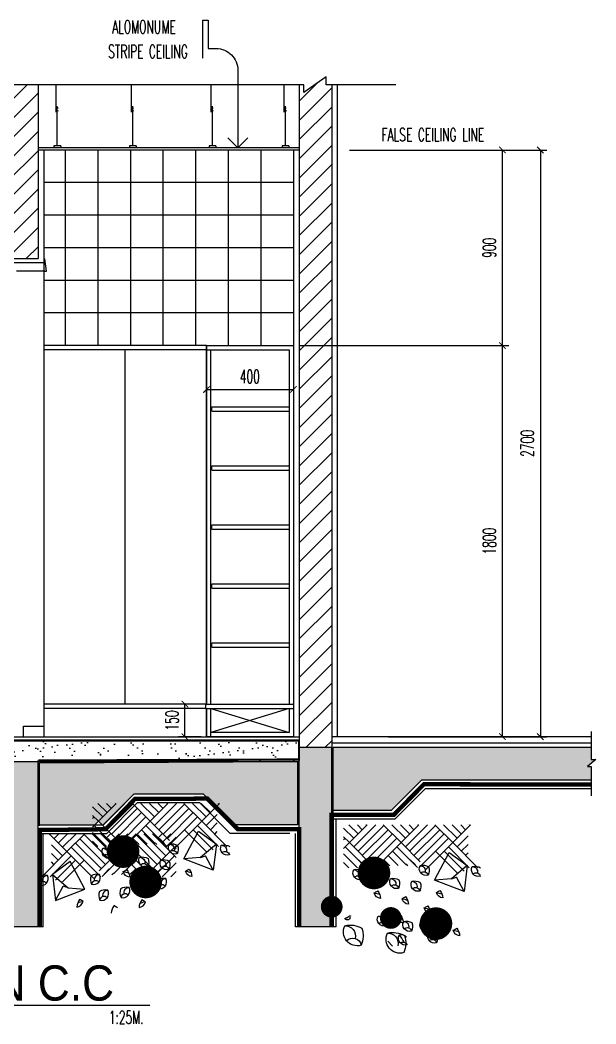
# Model space of a CAD drawing. Extents: x 417609.6 to 417638.5, y 43441 to 43460.9.
# Drawn here: x 417619.501 to 417622.15, y 43447.794 to 43452.414 of the extents above; entities that cross this region are included whole.
import ezdxf

# ---------------------------------------------------------------- set-up
doc = ezdxf.new("R2010")
doc.units = 0
doc.header["$MEASUREMENT"] = 0
doc.header["$PDMODE"] = 3
doc.header["$PDSIZE"] = 0.1
doc.linetypes.add('HIDDEN2', pattern=[0.1875, 0.125, -0.0625])
doc.layers.get('0').update_dxf_attribs({"linetype": 'CONTINUOUS'})
doc.layers.get('DEFPOINTS').update_dxf_attribs({"linetype": 'CONTINUOUS'})
for name, color, linetype in [('2', 2, 'CONTINUOUS'), ('Dimout', 4, 'CONTINUOUS'), ('ELE', 3, 'CONTINUOUS'), ('ELV', 7, 'CONTINUOUS'), ('gravel', 11, 'CONTINUOUS'), ('Hatch', 11, 'CONTINUOUS'), ('K-FUR', 3, 'CONTINUOUS'), ('Plaster', 7, 'CONTINUOUS'), ('SANI', 2, 'CONTINUOUS'), ('Tile', 5, 'CONTINUOUS'), ('TXT', 2, 'CONTINUOUS'), ('TXT1', 2, 'CONTINUOUS'), ('WALL', 6, 'CONTINUOUS'), ('WallPartition', 2, 'CONTINUOUS'), ('Windows', 9, 'CONTINUOUS')]:
    doc.layers.add(name, color=color, linetype=linetype)
doc.styles.add('ROMANS', font='ROMANS.shx', dxfattribs={"width": 0.6})
doc.styles.add('TTXT', font='swisse.ttf', dxfattribs={"width": 0.6})
doc.dimstyles.new('R50', dxfattribs={"dimscale": 0, "dimtxt": 0.06, "dimasz": 0.03, "dimexe": 0.03, "dimexo": 0.03, "dimgap": 0.03, "dimtad": 1, "dimdec": 0, "dimlfac": 1000, "dimzin": 13, "dimdsep": 46, "dimtxsty": 'ROMANS', "dimblk": 'ARCHTICK', "dimcen": 0.09, "dimclrd": 4, "dimclre": 4, "dimclrt": 2, "dimadec": 0, "dimazin": 0, "dimtfac": 1, "dimtdec": 0, "dimtofl": 0, "dimtmove": 2, "dimatfit": 3, "dimldrblk": 'CLOSEDBLANK', "dimfxl": 0, "dimtolj": 1, "dimtzin": 0, "dimarcsym": 0})

# ---------------------------------------------------------------- blocks, each defined once
blk = doc.blocks.new('_ARCHTICK')
at = {"color": 0, "linetype": 'ByBlock', "const_width": 0.15}
blk.add_lwpolyline([(-0.5, -0.5), (0.5, 0.5)], dxfattribs=at)
blk = doc.blocks.new('*D132')
at = {"layer": 'DEFPOINTS', "color": 0}
for p in [(417620.2594, 43449.2658), (417620.364, 43449.2658), (417620.364, 43449.1158)]:
    blk.add_point(p, dxfattribs=at)
at = {"layer": 'Dimout', "color": 4, "lineweight": -2}
for p, q in [((417620.334, 43449.2658), (417620.2294, 43449.2658)), ((417620.2594, 43449.1158), (417620.2594, 43449.2658)), ((417620.334, 43449.1158), (417620.2294, 43449.1158))]:
    blk.add_line(p, q, dxfattribs=at)
at = {"layer": 'Dimout', "color": 4, "lineweight": -2, "xscale": 0.03, "yscale": 0.03, "zscale": 0.03}
for p, rotation in [((417620.2594, 43449.2658), 90), ((417620.2594, 43449.1158), 270)]:
    blk.add_blockref('_ARCHTICK', p, dxfattribs=dict(at, rotation=rotation))
at = {"layer": 'Dimout', "color": 2, "insert": (417620.1994, 43449.1908), "char_height": 0.06, "attachment_point": 5, "rotation": 90, "style": 'ROMANS'}
blk.add_mtext('\\A1;150', dxfattribs=at)
blk = doc.blocks.new('_ClosedBlank')
at = {"color": 0, "linetype": 'ByBlock', "lineweight": -2}
for p, q in [((-1, 0.17), (0, 0)), ((-1, 0.17), (-1, -0.17)), ((0, 0), (-1, -0.17))]:
    blk.add_line(p, q, dxfattribs=at)
blk = doc.blocks.new('A$C22107CF4')
for p, q in [((0.1286, 0.2837), (0.0467, 0.3655)), ((0.0494, 0.3629), (0.052, 0.3655)), ((0.0692, 0.3431), (0.0916, 0.3655)), ((0.089, 0.3233), (0.1312, 0.3655)), ((0.1088, 0.3035), (0.1708, 0.3655)), ((0.1286, 0.2837), (0.2104, 0.3655)), ((0.3068, 0.2243), (0.188, 0.3431)), ((0.3266, 0.2441), (0.2078, 0.3629)), ((0.3464, 0.2639), (0.2447, 0.3655)), ((0.3662, 0.2837), (0.2843, 0.3655)), ((0.287, 0.3629), (0.2896, 0.3655)), ((0.3068, 0.3431), (0.3292, 0.3655)), ((0.3266, 0.3233), (0.3688, 0.3655)), ((0.3464, 0.3035), (0.4084, 0.3655)), ((0.3662, 0.2837), (0.448, 0.3655)), ((0.5444, 0.2243), (0.4256, 0.3431)), ((0.5642, 0.2441), (0.4454, 0.3629)), ((0.584, 0.2639), (0.4823, 0.3655)), ((0.6038, 0.2837), (0.5219, 0.3655)), ((0.5246, 0.3629), (0.5272, 0.3655)), ((0.5444, 0.3431), (0.5668, 0.3655)), ((0.5642, 0.3233), (0.6064, 0.3655)), ((0.584, 0.3035), (0.6308, 0.3504)), ((0.0126, 0.1677), (0.1286, 0.2837)), ((0.1088, 0.2639), (0.0574, 0.3153)), ((0.2522, 0.1601), (0.1286, 0.2837)), ((0.2844, 0.1675), (0.1484, 0.3035)), ((0.287, 0.2045), (0.1682, 0.3233)), ((0.2775, 0.195), (0.3662, 0.2837)), ((0.4822, 0.1677), (0.3662, 0.2837)), ((0.5048, 0.1847), (0.386, 0.3035)), ((0.5246, 0.2045), (0.4058, 0.3233)), ((0.4877, 0.1677), (0.6038, 0.2837)), ((0.6038, 0.2837), (0.6308, 0.3108)), ((0.6308, 0.2566), (0.6038, 0.2837)), ((0.6308, 0.2962), (0.6236, 0.3035)), ((0.0522, 0.1677), (0.1484, 0.2639)), ((0.089, 0.2441), (0.0574, 0.2757)), ((0.0692, 0.2243), (0.0574, 0.2361)), ((0.0761, 0.152), (0.1682, 0.2441)), ((0.1077, 0.144), (0.2078, 0.2441)), ((0.2911, 0.169), (0.386, 0.2639)), ((0.3425, 0.1808), (0.4058, 0.2441)), ((0.5273, 0.1677), (0.6236, 0.2639)), ((0.5669, 0.1677), (0.6308, 0.2316)), ((0.2998, 0.1806), (0.3237, 0.2045)), ((0.3799, 0.1786), (0.4256, 0.2243)), ((0.4173, 0.1764), (0.4454, 0.2045)), ((0.4927, 0.1359), (0.5613, 0.2045)), ((0.6065, 0.1677), (0.6308, 0.192)), ((0.335, 0.1762), (0.3435, 0.1847)), ((0.4547, 0.1742), (0.4652, 0.1847))]:
    blk.add_line(p, q)
for points in [[(0.0766, 0.0585), (0.2116, 0.111), (0.1441, 0.2385), (0.0616, 0.1785), (0.0766, 0.0585), (0.1112, 0.1244)], [(0.1343, 0.1163), (0.2116, 0.111), (0.1441, 0.2385), (0.0616, 0.1785), (0.1343, 0.1163), (0.1112, 0.1244)]]:
    blk.add_lwpolyline(points)
for centre, radius, start, end in [((0.0263, 0.124), 0.0509, 76.0322, 121.1405), ((0.0105, 0.1589), 0.0317, 253.7091, 27.4015), ((0.0207, 0.1257), 0.0193, 42.46, 171.8043), ((0.0385, 0.1494), 0.024, 89.5708, 192.7334), ((0.2876, 0.1547), 0.0506, 159.5756, 205.1522), ((0.2666, 0.1288), 0.0509, 76.0322, 121.1405), ((0.2507, 0.1636), 0.0317, 253.7091, 27.4015), ((0.261, 0.1305), 0.0193, 42.46, 171.8043), ((0.2787, 0.1542), 0.024, 89.5708, 192.7334), ((0.5929, 0.1359), 0.0506, 159.5756, 205.1522), ((0.5718, 0.1099), 0.0509, 76.0322, 121.1405), ((0.556, 0.1448), 0.0317, 253.7091, 27.4015), ((0.5839, 0.1354), 0.024, 89.5708, 192.7334), ((0.3258, 0.0823), 0.0506, 159.5756, 205.1522), ((0.3047, 0.0563), 0.0509, 76.0322, 121.1405), ((0.2889, 0.0912), 0.0317, 253.7091, 27.4015), ((0.3168, 0.0818), 0.024, 89.5708, 192.7334), ((0.4233, 0.0945), 0.0506, 159.5756, 205.1522), ((0.4022, 0.0685), 0.0509, 76.0322, 121.1405), ((0.3864, 0.1034), 0.0317, 253.7091, 27.4015), ((0.4143, 0.0939), 0.024, 89.5708, 192.7334), ((0.5662, 0.1116), 0.0193, 42.46, 171.8043), ((0.2409, 0.024), 0.0669, 143.5113, 175.9191), ((0.1707, 0.0622), 0.0336, 275.8828, 346.643), ((0.1707, 0.0622), 0.0336, 275.8828, 346.643), ((0.2198, -0.0514), 0.1071, 98.8765, 112.9463), ((-0.5126, -1.1654), 1.4144, 59.5906, 60.3518), ((0.2991, 0.058), 0.0193, 42.46, 171.8043), ((0.3966, 0.0702), 0.0193, 42.46, 171.8043), ((0.5272, 0.0216), 0.0669, 143.5113, 175.9191), ((0.457, 0.0598), 0.0336, 275.8828, 346.643), ((0.457, 0.0598), 0.0336, 275.8828, 346.643), ((0.5062, -0.0538), 0.1071, 98.8765, 112.9463), ((-0.2263, -1.1678), 1.4144, 59.5906, 60.3518), ((0.3991, -0.0048), 0.0669, 143.5113, 175.9191), ((-0.3544, -1.1942), 1.4144, 59.5906, 60.3518)]:
    blk.add_arc(centre, radius, start, end)
at = {"layer": 'Hatch', "const_width": 0.075}
blk.add_lwpolyline([(0.4534, 0.144, 1), (0.5284, 0.144, 1)], format="xyb", close=True, dxfattribs=at)
blk = doc.blocks.new('A$C53BB0ABE')
for p, q in [((0.1286, 0.5089), (0.0467, 0.5908)), ((0.0494, 0.5881), (0.052, 0.5908)), ((0.0692, 0.5683), (0.0916, 0.5908)), ((0.089, 0.5485), (0.1312, 0.5908)), ((0.1088, 0.5287), (0.1708, 0.5908)), ((0.1286, 0.5089), (0.2104, 0.5908)), ((0.3068, 0.4495), (0.188, 0.5683)), ((0.3266, 0.4693), (0.2078, 0.5881)), ((0.3464, 0.4891), (0.2447, 0.5908)), ((0.3662, 0.5089), (0.2843, 0.5908)), ((0.287, 0.5881), (0.2896, 0.5908)), ((0.3068, 0.5683), (0.3292, 0.5908)), ((0.3266, 0.5485), (0.3688, 0.5908)), ((0.3464, 0.5287), (0.4084, 0.5908)), ((0.3662, 0.5089), (0.448, 0.5908)), ((0.5444, 0.4495), (0.4256, 0.5683)), ((0.5642, 0.4693), (0.4454, 0.5881)), ((0.584, 0.4891), (0.4823, 0.5908)), ((0.6038, 0.5089), (0.5219, 0.5908)), ((0.5246, 0.5881), (0.5272, 0.5908)), ((0.5444, 0.5683), (0.5668, 0.5908)), ((0.5642, 0.5485), (0.6064, 0.5908)), ((0.584, 0.5287), (0.6308, 0.5756)), ((0.0126, 0.3929), (0.1286, 0.5089)), ((0.1088, 0.4891), (0.0574, 0.5405)), ((0.2522, 0.3853), (0.1286, 0.5089)), ((0.2844, 0.3927), (0.1484, 0.5287)), ((0.287, 0.4297), (0.1682, 0.5485)), ((0.2775, 0.4202), (0.3662, 0.5089)), ((0.4822, 0.3929), (0.3662, 0.5089)), ((0.5048, 0.4099), (0.386, 0.5287)), ((0.5246, 0.4297), (0.4058, 0.5485)), ((0.4877, 0.3929), (0.6038, 0.5089)), ((0.6038, 0.5089), (0.6308, 0.536)), ((0.6308, 0.4819), (0.6038, 0.5089)), ((0.6308, 0.5215), (0.6236, 0.5287)), ((0.0522, 0.3929), (0.1484, 0.4891)), ((0.089, 0.4693), (0.0574, 0.5009)), ((0.0761, 0.3773), (0.1682, 0.4693)), ((0.1077, 0.3692), (0.2078, 0.4693)), ((0.2911, 0.3942), (0.386, 0.4891)), ((0.3425, 0.406), (0.4058, 0.4693)), ((0.5273, 0.3929), (0.6236, 0.4891)), ((0.0692, 0.4495), (0.0574, 0.4613)), ((0.2998, 0.4059), (0.3237, 0.4297)), ((0.3799, 0.4038), (0.4256, 0.4495)), ((0.4173, 0.4017), (0.4454, 0.4297)), ((0.4927, 0.3612), (0.5613, 0.4297)), ((0.5669, 0.3929), (0.6308, 0.4568)), ((0.6065, 0.3929), (0.6308, 0.4172)), ((0.335, 0.4014), (0.3435, 0.4099)), ((0.4547, 0.3995), (0.4652, 0.4099)), ((0.6038, 0.1716), (0.5993, 0.1716)), ((0.5993, 0.1716), (0.5993, 0.17)), ((0.5993, 0.17), (0.6008, 0.17)), ((0.6008, 0.17), (0.6008, 0.1685)), ((0.6023, 0.1655), (0.6023, 0.1579)), ((0.6023, 0.1579), (0.6054, 0.1564)), ((0.6054, 0.17), (0.6038, 0.1716)), ((0.6069, 0.1685), (0.6054, 0.17)), ((0.6054, 0.1564), (0.6069, 0.1549)), ((0.6084, 0.167), (0.6069, 0.1685)), ((0.6069, 0.1549), (0.6084, 0.1534)), ((0.6099, 0.167), (0.6084, 0.167)), ((0.6084, 0.1534), (0.6175, 0.1534)), ((0.6114, 0.1655), (0.6099, 0.167)), ((0.6129, 0.164), (0.6114, 0.1655)), ((0.616, 0.164), (0.6129, 0.164)), ((0.6175, 0.1625), (0.616, 0.164)), ((0.6205, 0.1625), (0.6175, 0.1625)), ((0.6175, 0.1534), (0.619, 0.1549)), ((0.619, 0.1549), (0.622, 0.1549)), ((0.6205, 0.1609), (0.6205, 0.1625)), ((0.6236, 0.1609), (0.6205, 0.1609)), ((0.622, 0.1564), (0.6236, 0.1579)), ((0.622, 0.1549), (0.622, 0.1564)), ((0.6236, 0.1579), (0.6236, 0.1609)), ((0.1652, 0.1106), (0.1667, 0.1091)), ((0.1667, 0.1091), (0.1758, 0.1091)), ((0.1758, 0.1091), (0.1773, 0.1106)), ((0.1773, 0.1106), (0.1804, 0.1106)), ((0.4049, 0.033), (0.4273, 0.0554))]:
    blk.add_line(p, q)
for points in [[(0.0766, 0.2837), (0.2116, 0.3362), (0.1441, 0.4638), (0.0616, 0.4038), (0.0766, 0.2837), (0.1112, 0.3497)], [(0.1343, 0.3416), (0.2116, 0.3362), (0.1441, 0.4638), (0.0616, 0.4038), (0.1343, 0.3416), (0.1112, 0.3497)]]:
    blk.add_lwpolyline(points)
for centre, radius, start, end in [((0.0263, 0.3493), 0.0509, 76.0322, 121.1405), ((0.0105, 0.3841), 0.0317, 253.7091, 27.4015), ((0.0207, 0.3509), 0.0193, 42.46, 171.8043), ((0.0385, 0.3747), 0.024, 89.5708, 192.7334), ((0.2876, 0.38), 0.0506, 159.5756, 205.1522), ((0.2666, 0.354), 0.0509, 76.0322, 121.1405), ((0.2507, 0.3889), 0.0317, 253.7091, 27.4015), ((0.261, 0.3557), 0.0193, 42.46, 171.8043), ((0.2787, 0.3794), 0.024, 89.5708, 192.7334), ((0.5929, 0.3611), 0.0506, 159.5756, 205.1522), ((0.5718, 0.3352), 0.0509, 76.0322, 121.1405), ((0.556, 0.37), 0.0317, 253.7091, 27.4015), ((0.5839, 0.3606), 0.024, 89.5708, 192.7334), ((0.3258, 0.3075), 0.0506, 159.5756, 205.1522), ((0.3047, 0.2816), 0.0509, 76.0322, 121.1405), ((0.2889, 0.3164), 0.0317, 253.7091, 27.4015), ((0.3168, 0.307), 0.024, 89.5708, 192.7334), ((0.4233, 0.3197), 0.0506, 159.5756, 205.1522), ((0.4022, 0.2938), 0.0509, 76.0322, 121.1405), ((0.3864, 0.3286), 0.0317, 253.7091, 27.4015), ((0.4143, 0.3192), 0.024, 89.5708, 192.7334), ((0.5662, 0.3369), 0.0193, 42.46, 171.8043), ((0.2409, 0.2493), 0.0669, 143.5113, 175.9191), ((0.1707, 0.2874), 0.0336, 275.8828, 346.643), ((0.1707, 0.2874), 0.0336, 275.8828, 346.643), ((0.2198, 0.1738), 0.1071, 98.8765, 112.9463), ((-0.5126, -0.9402), 1.4144, 59.5906, 60.3518), ((0.2991, 0.2833), 0.0193, 42.46, 171.8043), ((0.3966, 0.2954), 0.0193, 42.46, 171.8043), ((0.5272, 0.2468), 0.0669, 143.5113, 175.9191), ((0.457, 0.285), 0.0336, 275.8828, 346.643), ((0.457, 0.285), 0.0336, 275.8828, 346.643), ((0.5062, 0.1714), 0.1071, 98.8765, 112.9463), ((-0.2263, -0.9426), 1.4144, 59.5906, 60.3518), ((0.3991, 0.2205), 0.0669, 143.5113, 175.9191), ((0.3289, 0.2586), 0.0336, 275.8828, 346.643), ((0.3289, 0.2586), 0.0336, 275.8828, 346.643), ((0.3781, 0.145), 0.1071, 98.8765, 112.9463), ((-0.3544, -0.969), 1.4144, 59.5906, 60.3518), ((0.2342, 0.1849), 0.0506, 159.5756, 205.1522), ((0.1973, 0.1938), 0.0317, 253.7091, 27.4015), ((0.2974, 0.1777), 0.0669, 143.5113, 175.9191), ((0.2272, 0.2159), 0.0336, 275.8828, 346.643), ((0.2272, 0.2159), 0.0336, 275.8828, 346.643), ((0.2764, 0.1023), 0.1071, 98.8765, 112.9463), ((-0.4561, -1.0117), 1.4144, 59.5906, 60.3518), ((0.2076, 0.1607), 0.0193, 42.46, 171.8043), ((0.2643, 0.1135), 0.0339, 70.0639, 139.3275), ((0.2477, 0.1308), 0.0317, 253.7091, 27.4015), ((0.2757, 0.1214), 0.024, 89.5708, 192.7334), ((0.364, 0.1228), 0.0506, 159.5756, 205.1522), ((0.343, 0.0969), 0.0509, 76.0322, 121.1405), ((0.3271, 0.1317), 0.0317, 253.7091, 27.4015), ((0.3551, 0.1223), 0.024, 89.5708, 192.7334), ((0.4217, 0.1339), 0.0669, 143.5113, 175.9191), ((0.3515, 0.172), 0.0336, 275.8828, 346.643), ((0.3515, 0.172), 0.0336, 275.8828, 346.643), ((0.4007, 0.0584), 0.1071, 98.8765, 112.9463), ((-0.3318, -1.0556), 1.4144, 59.5906, 60.3518), ((0.4809, 0.1473), 0.0506, 159.5756, 205.1522), ((0.444, 0.1562), 0.0317, 253.7091, 27.4015), ((0.4542, 0.123), 0.0193, 42.46, 171.8043), ((0.4719, 0.1468), 0.024, 89.5708, 192.7334), ((0.1633, 0.075), 0.0669, 143.5113, 175.9191), ((0.0931, 0.1132), 0.0336, 275.8828, 346.643), ((0.0931, 0.1132), 0.0336, 275.8828, 346.643), ((0.1423, -0.0004), 0.1071, 98.8765, 112.9463), ((-0.5902, -1.1144), 1.4144, 59.5906, 60.3518), ((0.247, 0.0605), 0.0669, 143.5113, 175.9191), ((-0.5065, -1.1289), 1.4144, 59.5906, 60.3518), ((0.2277, 0.0426), 0.0509, 76.0322, 121.1405), ((0.2641, 0.1182), 0.0309, 145.6775, 215.1297), ((0.258, 0.0977), 0.0193, 42.46, 171.8043), ((0.3374, 0.0986), 0.0193, 42.46, 171.8043), ((0.4033, -0.0063), 0.1018, 76.0322, 121.1405), ((0.3716, 0.0634), 0.0634, 253.7091, 27.4015), ((0.4275, 0.0445), 0.048, 89.5708, 192.7334), ((0.6418, 0.0795), 0.1012, 159.5756, 205.1522), ((0.5997, 0.0276), 0.1018, 76.0322, 121.1405), ((0.568, 0.0973), 0.0634, 253.7091, 27.4015), ((0.6239, 0.0785), 0.048, 89.5708, 192.7334), ((0.1768, 0.0987), 0.0336, 275.8828, 346.643), ((0.1768, 0.0987), 0.0336, 275.8828, 346.643), ((0.2259, -0.0149), 0.1071, 98.8765, 112.9463), ((0.2488, 0.0686), 0.0506, 159.5756, 205.1522), ((0.2119, 0.0775), 0.0317, 253.7091, 27.4015), ((0.2221, 0.0443), 0.0193, 42.46, 171.8043), ((0.2398, 0.0681), 0.024, 89.5708, 192.7334), ((0.347, 0.0689), 0.0317, 253.7091, 27.4015), ((0.3603, 0.0256), 0.0257, 64.3681, 149.8962), ((0.3641, 0.0592), 0.0267, 65.5992, 147.4022), ((0.4454, 0.0455), 0.1012, 159.5756, 205.1522), ((0.5126, -0.0328), 0.1801, 139.7514, 152.5428), ((0.5884, 0.031), 0.0386, 42.46, 171.8043)]:
    blk.add_arc(centre, radius, start, end)
at = {"layer": 'Hatch'}
for points, const_width in [([(0.4534, 0.3692, 1), (0.5284, 0.3692, 1)], 0.075), ([(0.6603, 0.2138, 1), (0.7103, 0.2138, 1)], 0.05), ([(0.1682, 0.136, 1), (0.2432, 0.136, 1)], 0.075), ([(0.3881, 0.162, 1), (0.4381, 0.162, 1)], 0.05)]:
    blk.add_lwpolyline(points, format="xyb", close=True, dxfattribs=dict(at, const_width=const_width))
blk = doc.blocks.new('GAN')
for p, q in [((-0.0212, 0.1644), (-0.0212, 0.29)), ((-0.0155, 0.01), (-0.0155, 0.1918)), ((0, 0.01), (-0.031, 0.01)), ((-0.031, 0.01), (-0.031, 0)), ((0, 0.01), (0, 0))]:
    blk.add_line(p, q)
blk.add_lwpolyline([(-0.0118, 0.184), (-0.024, 0.1754), (-0.0113, 0.1703)])
blk = doc.blocks.new('*D187')
at = {"layer": 'DEFPOINTS', "color": 0}
for p in [(417621.72, 43451.8158), (417621.7193, 43449.1158), (417621.8943, 43449.1158)]:
    blk.add_point(p, dxfattribs=at)
at = {"layer": 'Dimout', "color": 4, "lineweight": -2}
for p, q in [((417621.75, 43451.8158), (417621.9243, 43451.8158)), ((417621.8943, 43451.8158), (417621.8943, 43449.1158)), ((417621.7493, 43449.1158), (417621.9243, 43449.1158))]:
    blk.add_line(p, q, dxfattribs=at)
at = {"layer": 'Dimout', "color": 4, "lineweight": -2, "xscale": 0.03, "yscale": 0.03, "zscale": 0.03}
for p, rotation in [((417621.8943, 43451.8158), 90), ((417621.8943, 43449.1158), 270)]:
    blk.add_blockref('_ARCHTICK', p, dxfattribs=dict(at, rotation=rotation))
at = {"layer": 'Dimout', "color": 2, "insert": (417621.8343, 43450.4658), "char_height": 0.06, "attachment_point": 5, "rotation": 90, "style": 'ROMANS'}
blk.add_mtext('\\A1;2700', dxfattribs=at)
blk = doc.blocks.new('*D188')
at = {"layer": 'DEFPOINTS', "color": 0}
for p in [(417620.9863, 43451.8158), (417621.72, 43451.8158), (417621.1663, 43450.9158)]:
    blk.add_point(p, dxfattribs=at)
at = {"layer": 'Dimout', "color": 4, "lineweight": -2}
for p, q in [((417621.0163, 43451.8158), (417621.75, 43451.8158)), ((417621.72, 43450.9158), (417621.72, 43451.8158)), ((417621.1963, 43450.9158), (417621.75, 43450.9158))]:
    blk.add_line(p, q, dxfattribs=at)
at = {"layer": 'Dimout', "color": 4, "lineweight": -2, "xscale": 0.03, "yscale": 0.03, "zscale": 0.03}
for p, rotation in [((417621.72, 43451.8158), 90), ((417621.72, 43450.9158), 270)]:
    blk.add_blockref('_ARCHTICK', p, dxfattribs=dict(at, rotation=rotation))
at = {"layer": 'Dimout', "color": 2, "insert": (417621.66, 43451.3658), "char_height": 0.06, "attachment_point": 5, "rotation": 90, "style": 'ROMANS'}
blk.add_mtext('\\A1;900', dxfattribs=at)
blk = doc.blocks.new('*D189')
at = {"layer": '2', "color": 4, "lineweight": -2}
for p, q in [((417620.7883, 43450.9158), (417621.75, 43450.9158)), ((417621.72, 43449.1158), (417621.72, 43450.9158)), ((417621.1963, 43449.1158), (417621.75, 43449.1158))]:
    blk.add_line(p, q, dxfattribs=at)
at = {"layer": 'DEFPOINTS', "color": 0}
for p in [(417620.7583, 43450.9158), (417621.72, 43450.9158), (417621.1663, 43449.1158)]:
    blk.add_point(p, dxfattribs=at)
at = {"layer": '2', "color": 4, "lineweight": -2, "xscale": 0.03, "yscale": 0.03, "zscale": 0.03}
for p, rotation in [((417621.72, 43450.9158), 90), ((417621.72, 43449.1158), 270)]:
    blk.add_blockref('_ARCHTICK', p, dxfattribs=dict(at, rotation=rotation))
at = {"layer": '2', "color": 2, "insert": (417621.66, 43450.0158), "char_height": 0.06, "attachment_point": 5, "rotation": 90, "style": 'ROMANS'}
blk.add_mtext('\\A1;1800', dxfattribs=at)
blk = doc.blocks.new('*D194')
at = {"layer": 'DEFPOINTS', "color": 0}
for p in [(417620.3583, 43450.7134), (417620.7583, 43450.7134), (417620.7583, 43450.7134)]:
    blk.add_point(p, dxfattribs=at)
at = {"layer": 'Hatch', "color": 4, "lineweight": -2}
blk.add_line((417620.3583, 43450.7134), (417620.7583, 43450.7134), dxfattribs=at)
at = {"layer": 'Hatch', "color": 4, "lineweight": -2, "xscale": 0.03, "yscale": 0.03, "zscale": 0.03, "rotation": 180}
blk.add_blockref('_ARCHTICK', (417620.3583, 43450.7134), dxfattribs=at)
at = {"layer": 'Hatch', "color": 4, "lineweight": -2, "xscale": 0.03, "yscale": 0.03, "zscale": 0.03}
blk.add_blockref('_ARCHTICK', (417620.7583, 43450.7134), dxfattribs=at)
at = {"layer": 'Hatch', "color": 2, "insert": (417620.5583, 43450.7734), "char_height": 0.06, "attachment_point": 5, "style": 'ROMANS'}
blk.add_mtext('\\A1;400', dxfattribs=at)
blk = doc.blocks.new('ceil')
at = {"layer": 'ELV'}
blk.add_lwpolyline([(-0.1613, 0.4121), (-0.1613, 0.5881), (-0.1363, 0.5881), (-0.1363, 0.4575), (-0.1, 0.4575, -0.414214), (0, 0.3575), (0, 0)], format="xyb", dxfattribs=at)
at = {"layer": 'WALL'}
blk.add_lwpolyline([(0.0463, 0.0463), (0, 0), (-0.0463, 0.0463)], dxfattribs=at)
at = {"layer": 'TXT', "style": 'ROMANS', "width": 0.6}
for s, p in [('ALOMONUME', (-0.5788, 0.5268)), (' STRIPE CEILING', (-0.6209, 0.4135))]:
    blk.add_text(s, height=0.06, dxfattribs=at).set_placement(p)

msp = doc.modelspace()

# ---------------------------------------------------------------- hatches: boundary and pattern name
at = {"layer": 'Hatch'}
h = msp.add_hatch(dxfattribs=at)
h.set_pattern_fill('ANSI31', color=256, scale=0.5, style=0)
h.set_pattern_definition([(45, (-124.38671, -61.727964), (-0.044194173824, 0.044194173824), [])])
h.paths.add_polyline_path([(417620.9343, 43452.1158), (417620.9088, 43452.1158), (417620.9088, 43452.153), (417620.8059, 43452.0802), (417620.8059, 43452.1158), (417620.7843, 43452.1158), (417620.7843, 43449.0958), (417620.7844, 43449.0958), (417620.7844, 43449.0658), (417620.9343, 43449.0658)])
h.paths.add_polyline_path([(417619.5843, 43452.1158), (417619.4343, 43452.1158), (417619.4343, 43451.3158), (417619.5843, 43451.3158)])
h.paths.add_polyline_path([(417617.5093, 43452.1158), (417617.3593, 43452.1158), (417617.3593, 43449.0608), (417617.5037, 43449.0608), (417617.5037, 43449.0958), (417617.5093, 43449.0958)])
h.paths.add_polyline_path([(417617.2593, 43452.0988), (417617.233, 43452.0802), (417617.233, 43452.1158), (417617.2093, 43452.1158), (417617.2093, 43449.0608), (417617.2593, 43449.0608)])
h.paths.add_polyline_path([(417617.3093, 43452.1342), (417617.2593, 43452.0988), (417617.2593, 43449.0608), (417617.3093, 43449.0608)])
at = {"layer": 'Windows'}
h = msp.add_hatch(dxfattribs=at)
h.set_pattern_fill('AR-CONC', color=256, scale=0.03, style=0)
h.set_pattern_definition([(50, (-124.38671, -61.72796), (0.21517805478, -0.018825640495), [0.0225, -0.2475]), (355, (-124.38671, -61.72796), (-0.04162540008, 0.22565764011), [0.018, -0.198]), (100.4514, (-124.36878, -61.72953), (0.17355281451, 0.20683186262), [0.019122057, -0.2103426336]), (46.1842, (-124.3867, -61.66796), (0.32017231459, -0.0496557043), [0.03375, -0.37125]), (96.6356, (-124.36003, -61.6721), (0.28039881166, 0.29223536127), [0.0286830864, -0.3155139]), (351.1842, (-124.3867, -61.66796), (0.28039858354, 0.29223558028), [0.027, -0.297]), (21, (-124.35671, -61.68296), (0.179072115636, -0.1207856672), [0.0225, -0.2475]), (326, (-124.35671, -61.68296), (0.07299459958, 0.21754501351), [0.018, -0.198]), (71.4514, (-124.34179, -61.69303), (0.25206678857, 0.09675914901), [0.019122057, -0.2103426336]), (37.5, (-124.38671, -61.727964), (0.003647956595, 0.09986815615), [0, -0.1956, 0, -0.201, 0, -0.19875]), (7.5, (-124.38671, -61.72796), (0.078920861233, 0.118323513565), [0, -0.1146, 0, -0.1911, 0, -0.07575]), (327.5, (-124.45361, -61.727964), (0.160146730852, -0.00676646152), [0, -0.075, 0, -0.234, 0, -0.3105]), (317.5, (-124.48361, -61.72796), (0.174955850803, 0.0300314947), [0, -0.0975, 0, -0.1554, 0, -0.2205])])
h.paths.add_polyline_path([(417622.1275, 43448.9786), (417622.1109, 43448.9786), (417622.15, 43449.011), (417622.1275, 43449.011), (417622.1275, 43449.0658), (417620.9407, 43449.0658), (417620.9407, 43448.7758), (417621.2083, 43448.7758), (417621.3483, 43448.9158), (417622.1275, 43448.9158)])
h.paths.add_polyline_path([(417620.9343, 43449.0658), (417620.7844, 43449.0658), (417620.7844, 43449.0008), (417620.7843, 43449.0008), (417620.7843, 43448.7108), (417620.7843, 43448.2401), (417620.9343, 43448.2401), (417620.9343, 43448.3082, -0.412817), (417620.9094, 43448.3332, -0.412817), (417620.9343, 43448.3582)])
h.paths.add_polyline_path([(417620.7779, 43449.0008), (417619.5899, 43448.9958), (417619.5899, 43448.7108), (417619.8457, 43448.7108), (417619.8616, 43448.7266), (417619.8774, 43448.7108), (417619.8836, 43448.7108), (417620.0236, 43448.8508), (417620.3443, 43448.8508), (417620.4843, 43448.7108), (417620.7779, 43448.7108)])
h.paths.add_polyline_path([(417619.5843, 43449.0008), (417619.4304, 43449.0008), (417619.4279, 43449.0008), (417619.4279, 43448.7108), (417619.132, 43448.7108), (417619.152, 43448.6908), (417619.4343, 43448.6908), (417619.4343, 43448.2401), (417619.5843, 43448.2401)])
h.paths.add_polyline_path([(417619.4279, 43449.0008), (417617.5093, 43448.9958), (417617.5093, 43448.7108), (417617.8029, 43448.7108), (417617.9429, 43448.8508), (417618.9943, 43448.8508), (417619.1343, 43448.7108), (417619.4279, 43448.7108)])
h.paths.add_polyline_path([(417617.5037, 43449.0058), (417617.5037, 43449.0608), (417617.3593, 43449.0608), (417617.3593, 43448.2401), (417617.5037, 43448.2401)])
h.paths.add_polyline_path([(417617.2041, 43449.0608), (417616.1593, 43449.0608), (417616.1593, 43449.011), (417616.1819, 43449.011), (417616.1428, 43448.9786), (417616.1593, 43448.9786), (417616.1593, 43448.9108), (417616.7693, 43448.9108), (417616.9093, 43448.7708), (417617.2041, 43448.7708)])
h.paths.add_polyline_path([(417617.2593, 43449.0608), (417617.2093, 43449.0608), (417617.2093, 43448.2401), (417617.2593, 43448.2401)])
h.paths.add_polyline_path([(417617.3093, 43449.0608), (417617.2593, 43449.0608), (417617.2593, 43448.2401), (417617.3093, 43448.2401)])
h = msp.add_hatch(dxfattribs=at)
h.set_pattern_fill('AR-SAND', color=256, scale=0.05, style=0)
h.set_pattern_definition([(37.5, (-124.38671, -61.727964), (-0.003149667905, 0.09634118845), [0, -0.076, 0, -0.085, 0, -0.08125]), (7.5, (-124.38671, -61.72796), (0.088488835263, 0.14110730326), [0, -0.041, 0, -0.0685, 0, -0.02625]), (327.5, (-124.44821, -61.72796), (0.155707093088, 0.000282952677), [0, -0.025, 0, -0.09, 0, -0.1175]), (317.5, (-124.44821, -61.72796), (0.15030633023, 0.043883778247), [0, -0.0125, 0, -0.059, 0, -0.0675])])
h.paths.add_polyline_path([(417620.7844, 43449.0958), (417619.4279, 43449.0958), (417619.4279, 43449.0008), (417620.7844, 43449.0008)])
edge = h.paths.add_edge_path()
edge.add_line((417617.5037, 43449.0058), (417619.4343, 43449.0108))

# ---------------------------------------------------------------- linework, layer by layer
for p, q in [((417620.7843, 43451.8258), (417619.5843, 43451.8258)), ((417620.7843, 43451.8158), (417619.5843, 43451.8158))]:
    msp.add_line(p, q)
at = {"layer": '2'}
for p, q in [((417620.3583, 43450.9158), (417619.6103, 43450.9158)), ((417620.3583, 43450.9158), (417620.3583, 43449.2658)), ((417620.3583, 43450.8958), (417619.6103, 43450.8958)), ((417619.9843, 43449.2658), (417619.9843, 43450.8958)), ((417620.3583, 43450.8958), (417620.7383, 43450.8958)), ((417620.3783, 43449.2658), (417620.3783, 43450.8958)), ((417620.7383, 43450.8958), (417620.7383, 43449.2658)), ((417620.3833, 43450.6341), (417620.7383, 43450.6341)), ((417620.3833, 43450.6148), (417620.3833, 43450.6334)), ((417620.3833, 43450.6141), (417620.7383, 43450.6141)), ((417620.3833, 43450.3624), (417620.7383, 43450.3624)), ((417620.3833, 43450.3432), (417620.3833, 43450.3617)), ((417620.3833, 43450.3424), (417620.7383, 43450.3424)), ((417620.3833, 43450.0908), (417620.7383, 43450.0908)), ((417620.3833, 43450.0715), (417620.3833, 43450.09)), ((417620.3833, 43450.0708), (417620.7383, 43450.0708)), ((417620.3833, 43449.8191), (417620.7383, 43449.8191)), ((417620.3833, 43449.7998), (417620.3833, 43449.8184)), ((417620.3833, 43449.7991), (417620.7383, 43449.7991)), ((417620.3833, 43449.5474), (417620.7383, 43449.5474)), ((417620.3833, 43449.5282), (417620.3833, 43449.5467)), ((417620.3833, 43449.5274), (417620.7383, 43449.5274)), ((417620.3533, 43449.2658), (417619.6103, 43449.2658)), ((417620.3533, 43449.2458), (417619.6103, 43449.2458)), ((417620.3533, 43449.2658), (417620.3533, 43449.2458)), ((417620.3533, 43449.2658), (417620.7583, 43449.2658)), ((417620.3533, 43449.2458), (417620.7583, 43449.2458)), ((417620.3583, 43449.2458), (417620.3583, 43449.1158)), ((417620.3783, 43449.1158), (417620.3783, 43449.2458)), ((417620.7383, 43449.2458), (417620.3783, 43449.1358)), ((417620.3783, 43449.2458), (417620.7383, 43449.1358)), ((417619.5161, 43449.1157), (417619.5161, 43449.1638)), ((417619.5161, 43449.1638), (417619.6103, 43449.1638)), ((417619.6103, 43449.1638), (417619.6103, 43449.1157)), ((417620.7843, 43448.2401), (417620.7843, 43449.0658)), ((417620.7843, 43448.7108), (417620.7843, 43449.0658)), ((417620.9343, 43449.0658), (417620.7843, 43449.0658)), ((417620.9343, 43448.2431), (417620.9343, 43449.0658)), ((417622.1275, 43449.0658), (417620.9407, 43449.0658)), ((417620.9407, 43448.7444), (417620.9407, 43449.0658)), ((417619.5843, 43448.2401), (417619.5843, 43449.0058)), ((417619.5899, 43448.9958), (417620.7779, 43449.0008)), ((417619.5899, 43448.7058), (417619.5899, 43448.9958)), ((417620.7779, 43448.7108), (417620.7779, 43449.0008)), ((417621.2083, 43448.7758), (417621.3483, 43448.9158)), ((417621.2249, 43448.7358), (417621.3649, 43448.8758)), ((417622.1275, 43448.9158), (417621.3483, 43448.9158)), ((417622.1275, 43448.8758), (417621.3649, 43448.8758)), ((417619.8836, 43448.7108), (417620.0236, 43448.8508)), ((417620.3443, 43448.8508), (417620.0236, 43448.8508)), ((417620.4843, 43448.7108), (417620.3443, 43448.8508)), ((417619.9001, 43448.6708), (417620.0401, 43448.8108)), ((417620.3277, 43448.8108), (417620.0401, 43448.8108)), ((417620.4677, 43448.6708), (417620.3277, 43448.8108)), ((417621.2249, 43448.7358), (417620.9283, 43448.7358)), ((417621.2083, 43448.7758), (417620.9343, 43448.7758)), ((417620.9543, 43448.2401), (417620.9543, 43448.7358)), ((417619.5899, 43448.7108), (417619.8836, 43448.7108)), ((417620.7779, 43448.7108), (417620.4843, 43448.7108)), ((417619.5843, 43448.2715), (417619.5843, 43448.6658)), ((417619.6007, 43448.6708), (417619.9001, 43448.6708)), ((417619.6067, 43448.2401), (417619.6067, 43448.6708)), ((417620.7412, 43448.6708), (417620.4677, 43448.6708)), ((417620.7672, 43448.2401), (417620.7672, 43448.6708)), ((417619.6067, 43448.2401), (417619.4172, 43448.2401)), ((417620.9543, 43448.2401), (417620.7672, 43448.2401))]:
    msp.add_line(p, q, dxfattribs=at)
for points in [[(417620.3583, 43449.2658), (417620.3583, 43450.9158), (417620.7583, 43450.9158), (417620.7583, 43449.1158), (417620.3583, 43449.1158), (417620.3583, 43449.2458)], [(417620.7383, 43449.2458), (417620.7383, 43449.1358), (417620.3783, 43449.1358), (417620.3783, 43449.2458)]]:
    msp.add_lwpolyline(points, dxfattribs=at)
at = {"layer": 'ELE'}
msp.add_lwpolyline([(417621.2293, 43452.1158), (417620.9088, 43452.1158), (417620.9088, 43452.153), (417620.8059, 43452.0802), (417620.8059, 43452.1158), (417617.3359, 43452.1158), (417617.3359, 43452.153), (417617.233, 43452.0802), (417617.233, 43452.1158), (417617.0795, 43452.1158)], dxfattribs=at)
at = {"layer": 'Plaster'}
for p, q in [((417620.9603, 43452.1158), (417620.9603, 43449.1158)), ((417619.6103, 43451.8158), (417619.6103, 43449.1158)), ((417620.7583, 43451.8158), (417620.7583, 43449.1158)), ((417617.5093, 43449.1157), (417620.7843, 43449.1157)), ((417622.1275, 43449.1158), (417620.9343, 43449.1158)), ((417617.5093, 43449.1008), (417620.7843, 43449.1008)), ((417622.1275, 43449.0858), (417620.9343, 43449.0858))]:
    msp.add_line(p, q, dxfattribs=at)
at = {"layer": 'SANI', "color": 6}
msp.add_line((417618.6021, 43447.8806), (417620.0983, 43447.8806), dxfattribs=at)
at = {"layer": 'Tile'}
for p, q in [((417619.7083, 43451.8158), (417619.7083, 43450.9158)), ((417619.8583, 43451.8158), (417619.8583, 43450.9158)), ((417620.0083, 43451.8158), (417620.0083, 43450.9158)), ((417620.1583, 43451.8158), (417620.1583, 43450.9158)), ((417620.3083, 43451.8158), (417620.3083, 43450.9158)), ((417620.4583, 43451.8158), (417620.4583, 43450.9158)), ((417620.6083, 43451.8158), (417620.6083, 43450.9158)), ((417620.7583, 43451.6658), (417619.6103, 43451.6658)), ((417620.7583, 43451.5158), (417619.6103, 43451.5158)), ((417620.7583, 43451.3658), (417619.6103, 43451.3658)), ((417620.7583, 43451.2158), (417619.6103, 43451.2158)), ((417620.7583, 43451.0658), (417619.6103, 43451.0658))]:
    msp.add_line(p, q, dxfattribs=at)
at = {"layer": 'WALL'}
for p, q in [((417619.5843, 43452.1158), (417619.5843, 43451.3158)), ((417620.7843, 43452.1158), (417620.7843, 43449.0658)), ((417620.9343, 43452.1158), (417620.9343, 43449.0658)), ((417619.4343, 43451.3158), (417619.5843, 43451.3158))]:
    msp.add_line(p, q, dxfattribs=at)
at = {"layer": 'WallPartition', "linetype": 'HIDDEN2'}
for points, const_width in [([(417619.5843, 43449.0058), (417620.7843, 43449.0108), (417620.7843, 43449.1008)], 0.01), ([(417622.1275, 43448.8958), (417621.3585, 43448.8967), (417621.2198, 43448.7558), (417620.9343, 43448.7558), (417620.9343, 43448.2401)], 0.02), ([(417619.5911, 43448.2401), (417619.5911, 43448.6863), (417619.8947, 43448.6898), (417620.029, 43448.8291), (417620.362, 43448.8308), (417620.502, 43448.6908), (417620.7843, 43448.6908), (417620.7843, 43448.2401)], 0.02)]:
    msp.add_lwpolyline(points, dxfattribs=dict(at, const_width=const_width))
at = {"layer": 'Windows'}
for p, q in [((417619.6103, 43451.2961), (417619.4083, 43451.2961)), ((417619.6103, 43451.3144), (417619.6149, 43451.3144)), ((417619.6217, 43451.2588), (417619.6149, 43451.3144)), ((417619.6143, 43451.2588), (417619.4848, 43451.2588)), ((417619.6103, 43451.2588), (417619.6217, 43451.2588))]:
    msp.add_line(p, q, dxfattribs=at)
msp.add_lwpolyline([(417622.1275, 43449.1401), (417622.1275, 43449.011), (417622.15, 43449.011), (417622.1109, 43448.9786), (417622.1275, 43448.9786), (417622.1275, 43448.8438)], dxfattribs=at)
msp.add_lwpolyline([(417620.7844, 43449.0958), (417619.4279, 43449.0958), (417619.4279, 43449.0008), (417620.7844, 43449.0008)], close=True, dxfattribs=at)

# ---------------------------------------------------------------- block references
for p in [(417619.6876, 43451.8258), (417620.0345, 43451.8258), (417620.4011, 43451.8258), (417620.7374, 43451.8258)]:
    msp.add_blockref('GAN', p)
at = {"layer": 'gravel', "xscale": -1}
for name, p in [('A$C22107CF4', (417620.4653, 43448.4429)), ('A$C53BB0ABE', (417621.6197, 43448.1194))]:
    msp.add_blockref(name, p, dxfattribs=at)
at = {"layer": 'gravel'}
msp.add_blockref('A$C22107CF4', (417619.5876, 43448.3031), dxfattribs=at)
at = {"layer": 'K-FUR'}
msp.add_blockref('ceil', (417620.5026, 43451.8258), dxfattribs=at)

# ---------------------------------------------------------------- texts
at = {"layer": 'TXT', "style": 'ROMANS', "width": 0.6}
for s, p in [('FALSE CEILING LINE', (417621.1636, 43451.8561)), ('1:25M.', (417619.9084, 43447.7938))]:
    msp.add_text(s, height=0.06, dxfattribs=at).set_placement(p)
at = {"layer": 'TXT1', "color": 6, "style": 'TTXT', "width": 0.9}
msp.add_text('SECTION C.C', height=0.162094, dxfattribs=at).set_placement((417618.62, 43447.901))

# ---------------------------------------------------------------- dimensions: what is measured, and where the dimension line sits
at = {"layer": '2'}
dim = msp.add_linear_dim(base=(417621.72, 43450.9158), p1=(417621.1663, 43449.1158), p2=(417620.7583, 43450.9158), angle=90, dimstyle='R50', override={"dimscale": 1}, dxfattribs=at)
dim.commit()
dim.dimension.update_dxf_attribs({"geometry": '*D189', "text_midpoint": (417621.66, 43450.0158)})
at = {"layer": 'Dimout'}
for base, p1, p2, picture, middle in [((417621.72, 43451.8158), (417621.1663, 43450.9158), (417620.9863, 43451.8158), '*D188', (417621.66, 43451.3658)), ((417621.8943, 43449.1158), (417621.72, 43451.8158), (417621.7193, 43449.1158), '*D187', (417621.8343, 43450.4658)), ((417620.2594, 43449.2658), (417620.364, 43449.1158), (417620.364, 43449.2658), '*D132', (417620.1994, 43449.1908))]:
    dim = msp.add_linear_dim(base=base, p1=p1, p2=p2, angle=90, dimstyle='R50', override={"dimscale": 1}, dxfattribs=at)
    dim.commit()
    dim.dimension.update_dxf_attribs({"geometry": picture, "text_midpoint": middle})
at = {"layer": 'Hatch'}
dim = msp.add_linear_dim(base=(417620.7583, 43450.7134), p1=(417620.3583, 43450.7134), p2=(417620.7583, 43450.7134), dimstyle='R50', override={"dimscale": 1}, dxfattribs=at)
dim.commit()
dim.dimension.update_dxf_attribs({"geometry": '*D194', "text_midpoint": (417620.5583, 43450.7734)})

doc.saveas('drawing.dxf')
